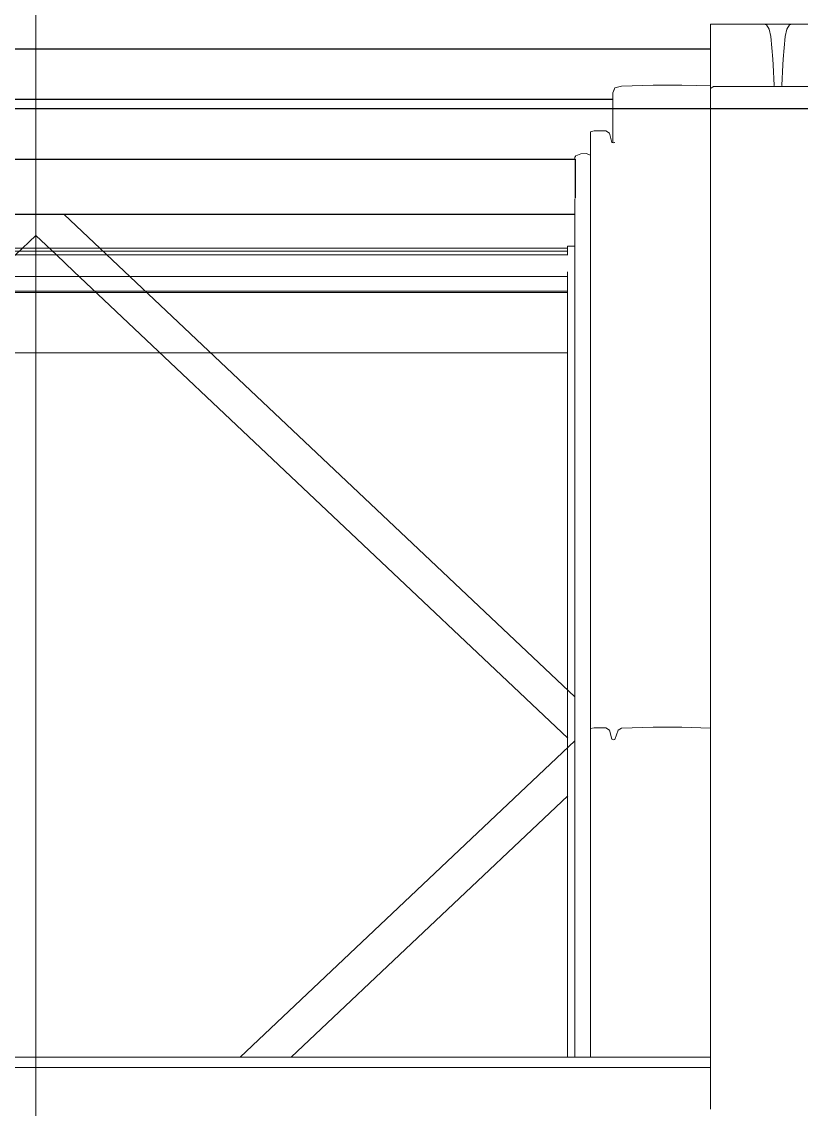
# Model space of a CAD drawing. Header units: metres. Extents: x -208 to 1512, y -277 to 123.
# Drawn here: x 16.659 to 17.095, y -0.559 to 0.049 of the extents above; entities that cross this region are included whole.
import ezdxf

# ---------------------------------------------------------------- set-up
doc = ezdxf.new("R2010")
doc.units = ezdxf.units.M
doc.header["$MEASUREMENT"] = 0
doc.linetypes.add('Wipeout_Contour', pattern=[1, 0, -1])
for name, color, linetype in [('165 Fassadengestaltung Bänder', 7, 'Continuous'), ('325 Dachfenster', 7, 'Continuous'), ('740_WienGV_T_Gebäude', 7, 'Continuous'), ('840 Baulinien', 7, 'Continuous'), ('Neubau_840 Baulinien', 7, 'Continuous')]:
    doc.layers.add(name, color=color, linetype=linetype)
doc.linetypes.add('Grenze Grundstück', pattern='A,0,[1,415_260415_PP_VA_1_10 Lageplan1.Shx,S=0.063492,R=0,X=0,Y=0],-8,0', length=8)

# ---------------------------------------------------------------- blocks, each defined once
blk = doc.blocks.new('Dachfläche_1_4', base_point=(15.21524, 0.85))
at = {"layer": '165 Fassadengestaltung Bänder', "color": 7, "linetype": 'Continuous', "lineweight": 18, "flags": 128}
blk.add_lwpolyline([(18.985, 0), (15.98, 0)], dxfattribs=at)
blk = doc.blocks.new('DF Marker 27[469]_4', base_point=(16.66685, -0.05874))
at = {"layer": '325 Dachfenster', "color": 7, "linetype": 'Continuous', "lineweight": 13}
blk.add_line((16.66685, 3.69751), (16.66685, -1.95029), dxfattribs=at)
blk = doc.blocks.new('VELUX SlopeRoofBundle[4]_4')
at = {"color": 254, "linetype": 'Wipeout_Contour', "lineweight": 0, "ltscale": 68.300819}
blk.add_wipeout([(17.07686, 0.04449), (17.04405, 0.04449), (17.04405, 0.04027), (17.07782, 0.04027)], dxfattribs=at).dxf.layer = '325 Dachfenster'
at = {"color": 254, "linetype": 'Wipeout_Contour', "lineweight": 0, "ltscale": 66.697481}
blk.add_wipeout([(16.28965, 0.02858), (17.04405, 0.02858), (17.04405, 0.03311), (16.28965, 0.03311)], dxfattribs=at).dxf.layer = '325 Dachfenster'
at = {"color": 254, "linetype": 'Wipeout_Contour', "lineweight": 0, "ltscale": 66.69766}
blk.add_wipeout([(16.36535, -0.03909), (16.96835, -0.03909), (16.96835, -0.02848), (16.36535, -0.02848)], dxfattribs=at).dxf.layer = '325 Dachfenster'
at = {"color": 254, "linetype": 'Wipeout_Contour', "lineweight": 0, "ltscale": 66.69789}
blk.add_wipeout([(16.36545, -0.05224), (16.36545, -0.05288), (16.96825, -0.05288), (16.96825, -0.05224)], dxfattribs=at).dxf.layer = '325 Dachfenster'
at = {"color": 254, "linetype": 'Wipeout_Contour', "lineweight": 0, "ltscale": 66.697987}
blk.add_wipeout([(16.36545, -0.0591), (16.96825, -0.0591), (16.96825, -0.05903), (16.36545, -0.05903)], dxfattribs=at).dxf.layer = '325 Dachfenster'
at = {"color": 254, "linetype": 'Wipeout_Contour', "lineweight": 0, "ltscale": 67.965363}
blk.add_wipeout([(16.97705, -0.34661), (16.97705, -0.53024), (16.97895, -0.53024), (16.97895, -0.34611)], dxfattribs=at).dxf.layer = '325 Dachfenster'
at = {"color": 254, "linetype": 'Wipeout_Contour', "lineweight": 0, "ltscale": 68.010985}
blk.add_wipeout([(16.98895, -0.35255), (16.98895, -0.53024), (16.98975, -0.53024), (16.98975, -0.35283)], dxfattribs=at).dxf.layer = '325 Dachfenster'
at = {"color": 254, "linetype": 'Wipeout_Contour', "lineweight": 0, "ltscale": 68.324682}
blk.add_wipeout([(17.07969, -0.55942), (17.04405, -0.55942), (17.04405, -0.56858), (17.08005, -0.56858)], dxfattribs=at).dxf.layer = '325 Dachfenster'
at = {"color": 254, "linetype": 'Wipeout_Contour', "lineweight": 0, "ltscale": 84.895604}
blk.add_wipeout([(17.04405, 0.04719), (17.04405, 0.04683), (17.07545, 0.04683), (17.07515, 0.04689), (17.07416, 0.04719)], dxfattribs=at).dxf.layer = '325 Dachfenster'
at = {"color": 254, "linetype": 'Wipeout_Contour', "lineweight": 0, "ltscale": 66.697492}
blk.add_wipeout([(16.28965, 0.03339), (16.28965, 0.03311), (17.04405, 0.03311), (17.04405, 0.03339)], dxfattribs=at).dxf.layer = '325 Dachfenster'
at = {"color": 254, "linetype": 'Wipeout_Contour', "lineweight": 0, "ltscale": 66.697878}
blk.add_wipeout([(16.36545, -0.05118), (16.36545, -0.05224), (16.96825, -0.05224), (16.96825, -0.05118)], dxfattribs=at).dxf.layer = '325 Dachfenster'
at = {"color": 254, "linetype": 'Wipeout_Contour', "lineweight": 0, "ltscale": 68.014189}
blk.add_wipeout([(16.98975, -0.35283), (16.98975, -0.53024), (16.99055, -0.53024), (16.99055, -0.35262)], dxfattribs=at).dxf.layer = '325 Dachfenster'
at = {"color": 254, "linetype": 'Wipeout_Contour', "lineweight": 0, "ltscale": 68.312861}
blk.add_wipeout([(17.04405, 0.04683), (17.04405, 0.04449), (17.07686, 0.04449), (17.07545, 0.04683)], dxfattribs=at).dxf.layer = '325 Dachfenster'
at = {"color": 254, "linetype": 'Wipeout_Contour', "lineweight": 0, "ltscale": 66.697799}
blk.add_wipeout([(16.36535, -0.0434), (16.36535, -0.04842), (16.96835, -0.04842), (16.96835, -0.0434)], dxfattribs=at).dxf.layer = '325 Dachfenster'
at = {"color": 254, "linetype": 'Wipeout_Contour', "lineweight": 0, "ltscale": 66.697949}
blk.add_wipeout([(16.36545, -0.05903), (16.96825, -0.05903), (16.96825, -0.05358), (16.36545, -0.05358)], dxfattribs=at).dxf.layer = '325 Dachfenster'
at = {"color": 254, "linetype": 'Wipeout_Contour', "lineweight": 0, "ltscale": 68.019603}
blk.add_wipeout([(16.99055, -0.35262), (16.99055, -0.53024), (16.99255, -0.53024), (16.99255, -0.34746)], dxfattribs=at).dxf.layer = '325 Dachfenster'
at = {"color": 254, "linetype": 'Wipeout_Contour', "lineweight": 0, "ltscale": 66.697739}
blk.add_wipeout([(16.36535, -0.03909), (16.36535, -0.0434), (16.96835, -0.0434), (16.96835, -0.03909)], dxfattribs=at).dxf.layer = '325 Dachfenster'
at = {"color": 254, "linetype": 'Wipeout_Contour', "lineweight": 0, "ltscale": 66.6979}
blk.add_wipeout([(16.36545, -0.05288), (16.36545, -0.05358), (16.96825, -0.05358), (16.96825, -0.05288)], dxfattribs=at).dxf.layer = '325 Dachfenster'
at = {"color": 254, "linetype": 'Wipeout_Contour', "lineweight": 0, "ltscale": 67.999741}
blk.add_wipeout([(16.98555, -0.34611), (16.98555, -0.53024), (16.98765, -0.53024), (16.98765, -0.34739)], dxfattribs=at).dxf.layer = '325 Dachfenster'
at = {"color": 254, "linetype": 'Wipeout_Contour', "lineweight": 0, "ltscale": 68.02713}
blk.add_wipeout([(16.99255, -0.34746), (16.99255, -0.53024), (16.99435, -0.53024), (16.99435, -0.3464)], dxfattribs=at).dxf.layer = '325 Dachfenster'
at = {"color": 254, "linetype": 'Wipeout_Contour', "lineweight": 0, "ltscale": 133.366494}
blk.add_wipeout([(16.36535, -0.04927), (16.36535, -0.05012), (16.36545, -0.05039), (16.36545, -0.05118), (16.96825, -0.05118), (16.96825, -0.05039), (16.96835, -0.05012), (16.96835, -0.04927)], dxfattribs=at).dxf.layer = '325 Dachfenster'
at = {"color": 254, "linetype": 'Wipeout_Contour', "lineweight": 0, "ltscale": 68.0659}
blk.add_wipeout([(16.99435, -0.3464), (16.99435, -0.53024), (17.01195, -0.53024), (17.01195, -0.34583)], dxfattribs=at).dxf.layer = '325 Dachfenster'
at = {"color": 254, "linetype": 'Wipeout_Contour', "lineweight": 0, "ltscale": 68.006614}
blk.add_wipeout([(16.98765, -0.34739), (16.98765, -0.53024), (16.98895, -0.53024), (16.98895, -0.35255)], dxfattribs=at).dxf.layer = '325 Dachfenster'
at = {"color": 254, "linetype": 'Wipeout_Contour', "lineweight": 0, "ltscale": 67.994368}
blk.add_wipeout([(16.98895, -0.01886), (16.98895, -0.35255), (16.98975, -0.35283), (16.98975, -0.01915)], dxfattribs=at).dxf.layer = '325 Dachfenster'
at = {"color": 254, "linetype": 'Wipeout_Contour', "lineweight": 0, "ltscale": 66.697837}
blk.add_wipeout([(16.36535, -0.04842), (16.36535, -0.04927), (16.96835, -0.04927), (16.96835, -0.04842)], dxfattribs=at).dxf.layer = '325 Dachfenster'
at = {"color": 254, "linetype": 'Wipeout_Contour', "lineweight": 0, "ltscale": 67.982361}
blk.add_wipeout([(16.98555, -0.34611), (16.97895, -0.34611), (16.97895, -0.53024), (16.98555, -0.53024)], dxfattribs=at).dxf.layer = '325 Dachfenster'
at = {"color": 254, "linetype": 'Wipeout_Contour', "lineweight": 0, "ltscale": 68.133444}
blk.add_wipeout([(17.01195, -0.53024), (17.02815, -0.53024), (17.02815, -0.34583), (17.01195, -0.34583)], dxfattribs=at).dxf.layer = '325 Dachfenster'
at = {"color": 254, "linetype": 'Wipeout_Contour', "lineweight": 0, "ltscale": 67.948678}
blk.add_wipeout([(16.97705, -0.01292), (16.97705, -0.34661), (16.97895, -0.34611), (16.97895, -0.01243)], dxfattribs=at).dxf.layer = '325 Dachfenster'
at = {"color": 254, "linetype": 'Wipeout_Contour', "lineweight": 0, "ltscale": 101.242413}
blk.add_wipeout([(16.99045, -0.01896), (16.98975, -0.01915), (16.98975, -0.35283), (16.99055, -0.35262), (16.99055, -0.0189), (16.99045, -0.01893)], dxfattribs=at).dxf.layer = '325 Dachfenster'
at = {"color": 254, "linetype": 'Wipeout_Contour', "lineweight": 0, "ltscale": 68.197594}
blk.add_wipeout([(17.02815, -0.34583), (17.02815, -0.53024), (17.04405, -0.53024), (17.04405, -0.34634)], dxfattribs=at).dxf.layer = '325 Dachfenster'
at = {"color": 254, "linetype": 'Wipeout_Contour', "lineweight": 0, "ltscale": 68.180946}
blk.add_wipeout([(17.02815, -0.01211), (17.02815, -0.34583), (17.04405, -0.34634), (17.04405, -0.01262)], dxfattribs=at).dxf.layer = '325 Dachfenster'
at = {"color": 254, "linetype": 'Wipeout_Contour', "lineweight": 0, "ltscale": 68.002204}
blk.add_wipeout([(16.99055, -0.0189), (16.99055, -0.35262), (16.99255, -0.34746), (16.99255, -0.01374)], dxfattribs=at).dxf.layer = '325 Dachfenster'
at = {"color": 254, "linetype": 'Wipeout_Contour', "lineweight": 0, "ltscale": 68.049208}
blk.add_wipeout([(16.99435, -0.01268), (16.99435, -0.3464), (17.01195, -0.34583), (17.01195, -0.01211)], dxfattribs=at).dxf.layer = '325 Dachfenster'
at = {"color": 254, "linetype": 'Wipeout_Contour', "lineweight": 0, "ltscale": 67.989226}
blk.add_wipeout([(16.98765, -0.0137), (16.98765, -0.34739), (16.98895, -0.35255), (16.98895, -0.01886)], dxfattribs=at).dxf.layer = '325 Dachfenster'
at = {"layer": '325 Dachfenster', "linetype": 'Continuous', "lineweight": 0, "flags": 128}
for points in [[(16.98895, -0.35255), (16.98975, -0.35283)], [(16.98975, -0.35283), (16.99055, -0.35262)]]:
    blk.add_lwpolyline(points, dxfattribs=at)
at = {"color": 254, "linetype": 'Wipeout_Contour', "lineweight": 0, "ltscale": 68.116859}
blk.add_wipeout([(17.01195, -0.01211), (17.01195, -0.34583), (17.02815, -0.34583), (17.02815, -0.01211)], dxfattribs=at).dxf.layer = '325 Dachfenster'
at = {"color": 254, "linetype": 'Wipeout_Contour', "lineweight": 0, "ltscale": 67.982944}
blk.add_wipeout([(16.98555, -0.01243), (16.98555, -0.34611), (16.98765, -0.34739), (16.98765, -0.0137)], dxfattribs=at).dxf.layer = '325 Dachfenster'
at = {"color": 254, "linetype": 'Wipeout_Contour', "lineweight": 0, "ltscale": 68.010369}
blk.add_wipeout([(16.99255, -0.01374), (16.99255, -0.34746), (16.99435, -0.3464), (16.99435, -0.01268)], dxfattribs=at).dxf.layer = '325 Dachfenster'
at = {"layer": '325 Dachfenster', "linetype": 'Continuous', "lineweight": 0, "flags": 128}
for points in [[(16.99255, -0.34746), (16.99435, -0.3464)], [(16.99055, -0.35262), (16.99255, -0.34746)]]:
    blk.add_lwpolyline(points, dxfattribs=at)
at = {"color": 254, "linetype": 'Wipeout_Contour', "lineweight": 0, "ltscale": 118.511922}
blk.add_wipeout([(16.99055, -0.01883), (16.98955, 0.00882), (16.98955, -0.01908), (16.98975, -0.01915), (16.99045, -0.01896), (16.99045, -0.01893), (16.99053, -0.01891)], dxfattribs=at).dxf.layer = '325 Dachfenster'
at = {"color": 254, "linetype": 'Wipeout_Contour', "lineweight": 0, "ltscale": 67.965748}
blk.add_wipeout([(16.97895, -0.01243), (16.97895, -0.34611), (16.98555, -0.34611), (16.98555, -0.01243)], dxfattribs=at).dxf.layer = '325 Dachfenster'
at = {"layer": '325 Dachfenster', "linetype": 'Continuous', "lineweight": 0, "flags": 128}
for points in [[(16.98555, -0.34611), (16.98765, -0.34739)], [(16.98765, -0.34739), (16.98895, -0.35255)]]:
    blk.add_lwpolyline(points, dxfattribs=at)
at = {"color": 254, "linetype": 'Wipeout_Contour', "lineweight": 0, "ltscale": 68.31701}
blk.add_wipeout([(16.99056, 0.01149), (16.98955, 0.00882), (16.99055, -0.01883), (16.99255, -0.01374)], dxfattribs=at).dxf.layer = '325 Dachfenster'
at = {"color": 254, "linetype": 'Wipeout_Contour', "lineweight": 0, "ltscale": 233.380392}
blk.add_wipeout([(16.97705, -0.02134), (16.35665, -0.02134), (16.35665, -0.02591), (16.35905, -0.02509), (16.36215, -0.02516), (16.36495, -0.02629), (16.36545, -0.02714), (16.36545, -0.02827), (16.96825, -0.02827), (16.96825, -0.02714), (16.96875, -0.02629), (16.97155, -0.02516), (16.97465, -0.02509), (16.97705, -0.02591)], dxfattribs=at).dxf.layer = '325 Dachfenster'
at = {"color": 254, "linetype": 'Wipeout_Contour', "lineweight": 0, "ltscale": 50.499224}
blk.add_wipeout([(16.98955, 0.00882), (16.99056, 0.01149), (16.99055, 0.01158)], dxfattribs=at).dxf.layer = '325 Dachfenster'
at = {"color": 254, "linetype": 'Wipeout_Contour', "lineweight": 0, "ltscale": 66.697603}
blk.add_wipeout([(16.36535, -0.02848), (16.96835, -0.02848), (16.96835, -0.02827), (16.36535, -0.02827)], dxfattribs=at).dxf.layer = '325 Dachfenster'
at = {"color": 254, "linetype": 'Wipeout_Contour', "lineweight": 0, "ltscale": 50.500022}
blk.add_wipeout([(16.99435, 0.01264), (16.99055, 0.01158), (16.99435, -0.01268)], dxfattribs=at).dxf.layer = '325 Dachfenster'
at = {"color": 254, "linetype": 'Wipeout_Contour', "lineweight": 0, "ltscale": 137.416848}
blk.add_wipeout([(16.96825, -0.05039), (16.96825, -0.53024), (16.96875, -0.53024), (16.96875, -0.02629), (16.96825, -0.02714), (16.96825, -0.02827), (16.96835, -0.02827), (16.96835, -0.05012)], dxfattribs=at).dxf.layer = '325 Dachfenster'
at = {"color": 254, "linetype": 'Wipeout_Contour', "lineweight": 0, "ltscale": 50.971709}
blk.add_wipeout([(16.99055, 0.01158), (16.99255, -0.01374), (16.99435, -0.01268)], dxfattribs=at).dxf.layer = '325 Dachfenster'
at = {"color": 254, "linetype": 'Wipeout_Contour', "lineweight": 0, "ltscale": 67.927152}
blk.add_wipeout([(16.96875, -0.53024), (16.97155, -0.53024), (16.97155, -0.02516), (16.96875, -0.02629)], dxfattribs=at).dxf.layer = '325 Dachfenster'
at = {"layer": '325 Dachfenster', "linetype": 'Continuous', "lineweight": 0, "flags": 128}
for points in [[(16.36535, -0.02827), (16.96835, -0.02827)], [(16.96825, -0.02714), (16.96825, -0.02827)], [(16.96835, -0.02848), (16.96835, -0.02827)], [(16.96835, -0.05012), (16.96835, -0.04927), (16.96835, -0.04842), (16.96835, -0.0434), (16.96835, -0.03909), (16.96835, -0.02848)]]:
    blk.add_lwpolyline(points, dxfattribs=at)
at = {"color": 254, "linetype": 'Wipeout_Contour', "lineweight": 0, "ltscale": 68.040801}
blk.add_wipeout([(16.99435, 0.01264), (16.99435, -0.01268), (17.01195, -0.01211), (17.01195, 0.0132)], dxfattribs=at).dxf.layer = '325 Dachfenster'
at = {"color": 254, "linetype": 'Wipeout_Contour', "lineweight": 0, "ltscale": 66.697437}
blk.add_wipeout([(16.98955, 0.00525), (16.34415, 0.00525), (16.34415, 0.00518), (16.98955, 0.00518)], dxfattribs=at).dxf.layer = '325 Dachfenster'
at = {"color": 254, "linetype": 'Wipeout_Contour', "lineweight": 0, "ltscale": 67.938969}
blk.add_wipeout([(16.97155, -0.02516), (16.97155, -0.53024), (16.97465, -0.53024), (16.97465, -0.02509)], dxfattribs=at).dxf.layer = '325 Dachfenster'
at = {"color": 254, "linetype": 'Wipeout_Contour', "lineweight": 0, "ltscale": 50.135343}
blk.add_wipeout([(16.96825, -0.0591), (16.68273, -0.0591), (16.96825, -0.32876)], dxfattribs=at).dxf.layer = '325 Dachfenster'
at = {"color": 254, "linetype": 'Wipeout_Contour', "lineweight": 0, "ltscale": 50.27105}
blk.add_wipeout([(16.96825, -0.3535), (16.78111, -0.53024), (16.96825, -0.53024)], dxfattribs=at).dxf.layer = '325 Dachfenster'
at = {"layer": '325 Dachfenster', "linetype": 'Continuous', "lineweight": 0, "flags": 128}
for points in [[(16.96825, -0.02714), (16.96875, -0.02629)], [(16.96875, -0.02629), (16.97155, -0.02516)]]:
    blk.add_lwpolyline(points, dxfattribs=at)
at = {"color": 254, "linetype": 'Wipeout_Contour', "lineweight": 0, "ltscale": 68.109631}
blk.add_wipeout([(17.01195, 0.0132), (17.01195, -0.01211), (17.02815, -0.01211), (17.02815, 0.0132)], dxfattribs=at).dxf.layer = '325 Dachfenster'
at = {"color": 254, "linetype": 'Wipeout_Contour', "lineweight": 0, "ltscale": 66.697453}
blk.add_wipeout([(16.34415, 0.00518), (16.34415, -0.00677), (16.98955, -0.00677), (16.98955, 0.00518)], dxfattribs=at).dxf.layer = '325 Dachfenster'
at = {"color": 254, "linetype": 'Wipeout_Contour', "lineweight": 0, "ltscale": 67.949943}
blk.add_wipeout([(16.97465, -0.02509), (16.97465, -0.53024), (16.97705, -0.53024), (16.97705, -0.02591)], dxfattribs=at).dxf.layer = '325 Dachfenster'
at = {"color": 254, "linetype": 'Wipeout_Contour', "lineweight": 0, "ltscale": 133.42118}
blk.add_wipeout([(16.65098, -0.0591), (16.36545, -0.32876), (16.36545, -0.3535), (16.55259, -0.53024), (16.78111, -0.53024), (16.96825, -0.3535), (16.96825, -0.32876), (16.68273, -0.0591)], dxfattribs=at).dxf.layer = '325 Dachfenster'
at = {"layer": '325 Dachfenster', "linetype": 'Continuous', "lineweight": 0, "flags": 128}
for points in [[(16.97155, -0.02516), (16.97465, -0.02509)], [(16.97465, -0.02509), (16.97705, -0.02591)], [(16.36545, -0.05903), (16.96825, -0.05903)], [(16.36545, -0.0591), (16.96825, -0.0591)], [(16.68273, -0.0591), (16.96825, -0.32876)], [(16.66685, -0.07098), (16.6554, -0.0818), (16.64566, -0.09099), (16.36942, -0.35188)], [(16.66685, -0.07098), (16.67831, -0.0818), (16.68804, -0.09099), (16.96429, -0.35188)], [(16.36955, -0.07791), (16.96415, -0.07791)], [(16.96435, -0.07685), (16.96415, -0.07706)], [(16.96415, -0.07706), (16.96415, -0.0818)], [(16.96825, -0.07685), (16.96435, -0.07685)], [(16.36942, -0.0818), (16.96429, -0.0818)], [(16.36955, -0.0796), (16.96415, -0.0796)], [(16.36955, -0.09382), (16.96415, -0.09382)], [(16.36955, -0.10195), (16.96415, -0.10195)], [(16.36955, -0.10273), (16.96415, -0.10273)], [(16.36955, -0.13646), (16.96415, -0.13646)], [(16.97705, -0.34661), (16.97895, -0.34611), (16.98555, -0.34611)]]:
    blk.add_lwpolyline(points, dxfattribs=at)
at = {"color": 254, "linetype": 'Wipeout_Contour', "lineweight": 0, "ltscale": 68.172657}
blk.add_wipeout([(17.02815, -0.01211), (17.04405, -0.01262), (17.04405, 0.01269), (17.02815, 0.0132)], dxfattribs=at).dxf.layer = '325 Dachfenster'
at = {"color": 254, "linetype": 'Wipeout_Contour', "lineweight": 0, "ltscale": 266.716267}
blk.add_wipeout([(16.34415, -0.00677), (16.34415, -0.01908), (16.34475, -0.01886), (16.34605, -0.0137), (16.34815, -0.01243), (16.35475, -0.01243), (16.35665, -0.01292), (16.35665, -0.02134), (16.97705, -0.02134), (16.97705, -0.01292), (16.97895, -0.01243), (16.98555, -0.01243), (16.98765, -0.0137), (16.98895, -0.01886), (16.98955, -0.01908), (16.98955, -0.00677)], dxfattribs=at).dxf.layer = '325 Dachfenster'
at = {"layer": '325 Dachfenster', "linetype": 'Continuous', "lineweight": 0, "flags": 128}
blk.add_lwpolyline([(16.97705, -0.01292), (16.97895, -0.01243), (16.98555, -0.01243)], dxfattribs=at)
at = {"color": 254, "linetype": 'Wipeout_Contour', "lineweight": 0, "ltscale": 266.70791}
blk.add_wipeout([(16.28965, 0.02356), (16.28965, 0.01269), (16.30555, 0.0132), (16.32175, 0.0132), (16.33935, 0.01264), (16.34315, 0.01158), (16.34415, 0.00882), (16.34415, 0.00525), (16.98955, 0.00525), (16.98955, 0.00882), (16.99055, 0.01158), (16.99435, 0.01264), (17.01195, 0.0132), (17.02815, 0.0132), (17.04405, 0.01269), (17.04405, 0.02356)], dxfattribs=at).dxf.layer = '325 Dachfenster'
at = {"color": 254, "linetype": 'Wipeout_Contour', "lineweight": 0, "ltscale": 68.965699}
blk.add_wipeout([(16.99053, -0.01891), (16.99055, -0.0189), (16.99255, -0.01374), (16.99055, -0.01883)], dxfattribs=at).dxf.layer = '325 Dachfenster'
at = {"layer": '325 Dachfenster', "linetype": 'Continuous', "lineweight": 0, "flags": 128}
for points in [[(16.98955, 0.00882), (16.99055, 0.01158)], [(16.98955, -0.01908), (16.98955, 0.00882)], [(16.34415, 0.00525), (16.98955, 0.00525)], [(16.98555, -0.01243), (16.98765, -0.0137)], [(16.98765, -0.0137), (16.98895, -0.01886)], [(16.98895, -0.01886), (16.98975, -0.01915)], [(16.98975, -0.01915), (16.99045, -0.01896)], [(16.99045, -0.01896), (16.99045, -0.01893)], [(16.99053, -0.01891), (16.99055, -0.01883)]]:
    blk.add_lwpolyline(points, dxfattribs=at)
at = {"color": 254, "linetype": 'Wipeout_Contour', "lineweight": 0, "ltscale": 66.697459}
blk.add_wipeout([(16.28965, 0.02689), (16.28965, 0.02462), (17.04405, 0.02462), (17.04405, 0.02689)], dxfattribs=at).dxf.layer = '325 Dachfenster'
at = {"color": 254, "linetype": 'Wipeout_Contour', "lineweight": 0, "ltscale": 85.778557}
blk.add_wipeout([(17.04405, 0.01262), (17.04405, 0.01121), (17.04575, 0.01247), (17.07952, 0.01247), (17.07958, 0.01262)], dxfattribs=at).dxf.layer = '325 Dachfenster'
at = {"color": 254, "linetype": 'Wipeout_Contour', "lineweight": 0, "ltscale": 66.697467}
blk.add_wipeout([(16.28965, 0.02858), (16.28965, 0.02689), (17.04405, 0.02689), (17.04405, 0.02858)], dxfattribs=at).dxf.layer = '325 Dachfenster'
at = {"color": 254, "linetype": 'Wipeout_Contour', "lineweight": 0, "ltscale": 68.287725}
blk.add_wipeout([(17.04405, 0.01304), (17.04405, 0.01262), (17.08413, 0.01262), (17.08405, 0.01304)], dxfattribs=at).dxf.layer = '325 Dachfenster'
at = {"color": 254, "linetype": 'Wipeout_Contour', "lineweight": 0, "ltscale": 66.697454}
blk.add_wipeout([(16.28965, 0.02462), (16.28965, 0.02356), (17.04405, 0.02356), (17.04405, 0.02462)], dxfattribs=at).dxf.layer = '325 Dachfenster'
at = {"color": 254, "linetype": 'Wipeout_Contour', "lineweight": 0, "ltscale": 118.43535}
blk.add_wipeout([(17.04405, 0.02775), (17.04405, 0.01304), (17.07966, 0.01304), (17.07915, 0.02455), (17.07911, 0.02579), (17.0846, 0.02579), (17.08468, 0.02775)], dxfattribs=at).dxf.layer = '325 Dachfenster'
at = {"color": 254, "linetype": 'Wipeout_Contour', "lineweight": 0, "ltscale": 68.308991}
blk.add_wipeout([(17.04405, 0.02775), (17.07903, 0.02775), (17.07782, 0.04027), (17.04405, 0.04027)], dxfattribs=at).dxf.layer = '325 Dachfenster'
at = {"color": 254, "linetype": 'Wipeout_Contour', "lineweight": 0, "ltscale": 68.227823}
blk.add_wipeout([(17.04405, 0.01121), (17.04405, -0.55942), (17.04575, -0.55942), (17.04575, 0.01247)], dxfattribs=at).dxf.layer = '325 Dachfenster'
at = {"layer": '325 Dachfenster', "linetype": 'Continuous', "lineweight": 0, "flags": 128}
blk.add_lwpolyline([(16.28965, 0.03339), (17.04405, 0.03339)], dxfattribs=at)
at = {"color": 254, "linetype": 'Wipeout_Contour', "lineweight": 0, "ltscale": 68.400956}
blk.add_wipeout([(17.11965, 0.04449), (17.07686, 0.04449), (17.07782, 0.04027), (17.11965, 0.04027)], dxfattribs=at).dxf.layer = '325 Dachfenster'
at = {"color": 254, "linetype": 'Wipeout_Contour', "lineweight": 0, "ltscale": 234.571188}
blk.add_wipeout([(17.04575, -0.55942), (17.08255, -0.55942), (17.08255, -0.55448), (17.08115, -0.55448), (17.08115, -0.5138), (17.08255, -0.5138), (17.08255, -0.47953), (17.08115, -0.47953), (17.08115, -0.46671), (17.08255, -0.46671), (17.08255, -0.33166), (17.08115, -0.33166), (17.08115, 0.01247), (17.04575, 0.01247)], dxfattribs=at).dxf.layer = '325 Dachfenster'
at = {"layer": '325 Dachfenster', "linetype": 'Continuous', "lineweight": 0, "flags": 128}
for points in [[(17.04405, 0.01304), (17.04405, 0.02775), (17.04405, 0.04027), (17.04405, 0.04449), (17.04405, 0.04683), (17.04405, 0.04719)], [(16.99055, 0.01158), (16.99435, 0.01264), (17.01195, 0.0132), (17.02815, 0.0132), (17.04405, 0.01269)], [(17.04405, 0.01262), (17.04405, 0.01304)], [(17.04405, 0.01121), (17.04405, 0.01262)], [(17.04575, 0.01247), (17.04405, 0.01121)], [(16.99435, -0.3464), (17.01195, -0.34583), (17.02815, -0.34583), (17.04405, -0.34634)]]:
    blk.add_lwpolyline(points, dxfattribs=at)
at = {"color": 254, "linetype": 'Wipeout_Contour', "lineweight": 0, "ltscale": 85.945571}
blk.add_wipeout([(17.11965, 0.04719), (17.07416, 0.04719), (17.07515, 0.04689), (17.07545, 0.04683), (17.11965, 0.04683)], dxfattribs=at).dxf.layer = '325 Dachfenster'
at = {"color": 254, "linetype": 'Wipeout_Contour', "lineweight": 0, "ltscale": 85.089484}
blk.add_wipeout([(17.07958, 0.01262), (17.07952, 0.01247), (17.11795, 0.01247), (17.11965, 0.01121), (17.11965, 0.01262)], dxfattribs=at).dxf.layer = '325 Dachfenster'
at = {"color": 254, "linetype": 'Wipeout_Contour', "lineweight": 0, "ltscale": 66.733024}
blk.add_wipeout([(16.28965, -0.53037), (16.28965, -0.53611), (17.04405, -0.53611), (17.04405, -0.53037)], dxfattribs=at).dxf.layer = '325 Dachfenster'
at = {"color": 254, "linetype": 'Wipeout_Contour', "lineweight": 0, "ltscale": 66.734002}
blk.add_wipeout([(16.28965, -0.54189), (17.04405, -0.54189), (17.04405, -0.53958), (16.28965, -0.53958)], dxfattribs=at).dxf.layer = '325 Dachfenster'
at = {"color": 254, "linetype": 'Wipeout_Contour', "lineweight": 0, "ltscale": 66.735168}
blk.add_wipeout([(16.28965, -0.55119), (17.04405, -0.55119), (17.04405, -0.5477), (16.28965, -0.5477)], dxfattribs=at).dxf.layer = '325 Dachfenster'
at = {"color": 254, "linetype": 'Wipeout_Contour', "lineweight": 0, "ltscale": 66.736172}
blk.add_wipeout([(16.28965, -0.55491), (16.28965, -0.55879), (17.04405, -0.55879), (17.04405, -0.55491)], dxfattribs=at).dxf.layer = '325 Dachfenster'
at = {"color": 254, "linetype": 'Wipeout_Contour', "lineweight": 0, "ltscale": 68.456449}
blk.add_wipeout([(17.11965, -0.55942), (17.07969, -0.55942), (17.08005, -0.56858), (17.11965, -0.56858)], dxfattribs=at).dxf.layer = '325 Dachfenster'
at = {"color": 254, "linetype": 'Wipeout_Contour', "lineweight": 0, "ltscale": 68.389285}
blk.add_wipeout([(17.11965, 0.04683), (17.07545, 0.04683), (17.07686, 0.04449), (17.11965, 0.04449)], dxfattribs=at).dxf.layer = '325 Dachfenster'
at = {"color": 254, "linetype": 'Wipeout_Contour', "lineweight": 0, "ltscale": 68.434385}
blk.add_wipeout([(17.11965, 0.01304), (17.08405, 0.01304), (17.08413, 0.01262), (17.11965, 0.01262)], dxfattribs=at).dxf.layer = '325 Dachfenster'
at = {"color": 254, "linetype": 'Wipeout_Contour', "lineweight": 0, "ltscale": 66.732619}
blk.add_wipeout([(16.28965, -0.53037), (17.04405, -0.53037), (17.04405, -0.53024), (16.28965, -0.53024)], dxfattribs=at).dxf.layer = '325 Dachfenster'
at = {"color": 254, "linetype": 'Wipeout_Contour', "lineweight": 0, "ltscale": 66.73372}
blk.add_wipeout([(16.28965, -0.53763), (16.28965, -0.53958), (17.04405, -0.53958), (17.04405, -0.53763)], dxfattribs=at).dxf.layer = '325 Dachfenster'
at = {"color": 254, "linetype": 'Wipeout_Contour', "lineweight": 0, "ltscale": 66.735655}
blk.add_wipeout([(16.28965, -0.55491), (17.04405, -0.55491), (17.04405, -0.55119), (16.28965, -0.55119)], dxfattribs=at).dxf.layer = '325 Dachfenster'
at = {"color": 254, "linetype": 'Wipeout_Contour', "lineweight": 0, "ltscale": 66.736543}
blk.add_wipeout([(16.28965, -0.55988), (17.04405, -0.55988), (17.04405, -0.55938), (16.28965, -0.55938)], dxfattribs=at).dxf.layer = '325 Dachfenster'
at = {"layer": '325 Dachfenster', "linetype": 'Continuous', "lineweight": 0, "flags": 128}
for points in [[(17.11965, 0.04719), (17.07416, 0.04719), (17.04405, 0.04719)], [(16.97705, -0.01292), (16.97705, -0.34661), (16.97705, -0.53024)], [(16.96825, -0.05039), (16.96825, -0.53024)], [(16.96415, -0.09127), (16.96415, -0.53024)], [(16.78111, -0.53024), (16.96825, -0.3535)], [(16.80956, -0.53024), (16.96429, -0.38412)], [(17.04405, -0.53024), (16.28965, -0.53024)]]:
    blk.add_lwpolyline(points, dxfattribs=at)
at = {"color": 254, "linetype": 'Wipeout_Contour', "lineweight": 0, "ltscale": 120.89973}
blk.add_wipeout([(17.0846, 0.02579), (17.07911, 0.02579), (17.07915, 0.02455), (17.07966, 0.01304), (17.11965, 0.01304), (17.11965, 0.02775), (17.08468, 0.02775)], dxfattribs=at).dxf.layer = '325 Dachfenster'
at = {"color": 254, "linetype": 'Wipeout_Contour', "lineweight": 0, "ltscale": 66.73349}
blk.add_wipeout([(16.28965, -0.53611), (16.28965, -0.53763), (17.04405, -0.53763), (17.04405, -0.53611)], dxfattribs=at).dxf.layer = '325 Dachfenster'
at = {"color": 254, "linetype": 'Wipeout_Contour', "lineweight": 0, "ltscale": 66.73434}
blk.add_wipeout([(16.28965, -0.54189), (16.28965, -0.54465), (17.04405, -0.54465), (17.04405, -0.54189)], dxfattribs=at).dxf.layer = '325 Dachfenster'
at = {"color": 254, "linetype": 'Wipeout_Contour', "lineweight": 0, "ltscale": 66.736484}
blk.add_wipeout([(16.28965, -0.55931), (17.04405, -0.55931), (17.04405, -0.55915), (16.28965, -0.55915)], dxfattribs=at).dxf.layer = '325 Dachfenster'
at = {"layer": '325 Dachfenster', "linetype": 'Continuous', "lineweight": 0, "flags": 128}
blk.add_lwpolyline([(17.04405, -0.53611), (16.28965, -0.53611)], dxfattribs=at)
at = {"color": 254, "linetype": 'Wipeout_Contour', "lineweight": 0, "ltscale": 68.39664}
blk.add_wipeout([(17.11965, 0.04027), (17.07782, 0.04027), (17.07903, 0.02775), (17.11965, 0.02775)], dxfattribs=at).dxf.layer = '325 Dachfenster'
at = {"color": 254, "linetype": 'Wipeout_Contour', "lineweight": 0, "ltscale": 244.246908}
blk.add_wipeout([(17.08115, -0.46671), (17.08115, -0.47953), (17.08255, -0.47953), (17.08255, -0.5138), (17.08115, -0.5138), (17.08115, -0.55448), (17.08255, -0.55448), (17.08255, -0.55942), (17.11795, -0.55942), (17.11795, 0.01247), (17.08115, 0.01247), (17.08115, -0.33166), (17.08255, -0.33166), (17.08255, -0.46671)], dxfattribs=at).dxf.layer = '325 Dachfenster'
at = {"color": 254, "linetype": 'Wipeout_Contour', "lineweight": 0, "ltscale": 66.734728}
blk.add_wipeout([(16.28965, -0.5477), (17.04405, -0.5477), (17.04405, -0.54465), (16.28965, -0.54465)], dxfattribs=at).dxf.layer = '325 Dachfenster'
at = {"color": 254, "linetype": 'Wipeout_Contour', "lineweight": 0, "ltscale": 66.736452}
blk.add_wipeout([(16.28965, -0.55879), (16.28965, -0.55915), (17.04405, -0.55915), (17.04405, -0.55879)], dxfattribs=at).dxf.layer = '325 Dachfenster'
at = {"layer": '325 Dachfenster', "linetype": 'Continuous', "lineweight": 0, "flags": 128}
for points in [[(17.07416, 0.04719), (17.07515, 0.04689), (17.07545, 0.04683), (17.07686, 0.04449), (17.07782, 0.04027), (17.07903, 0.02775), (17.07915, 0.02455), (17.07966, 0.01304)], [(17.08405, 0.01304), (17.08455, 0.02455), (17.08468, 0.02775), (17.08589, 0.04027), (17.08685, 0.04449), (17.08826, 0.04683), (17.08855, 0.04689), (17.08955, 0.04719)], [(17.11795, 0.01247), (17.08115, 0.01247), (17.04575, 0.01247)], [(17.07952, 0.01247), (17.07958, 0.01262)], [(17.07958, 0.01262), (17.07966, 0.01304)], [(17.08405, 0.01304), (17.08413, 0.01262)], [(17.08419, 0.01247), (17.08413, 0.01262)]]:
    blk.add_lwpolyline(points, dxfattribs=at)
at = {"color": 254, "linetype": 'Wipeout_Contour', "lineweight": 0, "ltscale": 66.736482}
blk.add_wipeout([(16.28965, -0.55938), (17.04405, -0.55938), (17.04405, -0.55931), (16.28965, -0.55931)], dxfattribs=at).dxf.layer = '325 Dachfenster'
at = {"layer": '325 Dachfenster', "linetype": 'Continuous', "lineweight": 0}
blk.add_line((16.66685, 3.69751), (16.66685, -1.95029), dxfattribs=at)
at = {"layer": '325 Dachfenster', "linetype": 'Continuous', "lineweight": 0, "flags": 128}
blk.add_lwpolyline([(17.04405, 0.01121), (17.04405, -0.55942)], dxfattribs=at)
at = {"layer": '325 Dachfenster', "color": 7, "lineweight": 13}
blk.add_blockref('DF Marker 27[469]_4', (16.66685, -0.05874), dxfattribs=at)
blk = doc.blocks.new('Dachfläche_14_4', base_point=(17.96185, -0.15614))
at = {"layer": '325 Dachfenster', "linetype": 'Continuous', "lineweight": 0}
blk.add_blockref('VELUX SlopeRoofBundle[4]_4', (0, 0), dxfattribs=at)

msp = doc.modelspace()

# ---------------------------------------------------------------- linework, layer by layer
at = {"layer": '740_WienGV_T_Gebäude', "color": 7, "linetype": 'Continuous', "lineweight": 18}
msp.add_line((18.31197, -0.00557), (15.99176, 0.00395), dxfattribs=at)
at = {"layer": '840 Baulinien', "color": 76, "linetype": 'Grenze Grundstück', "lineweight": 13, "true_color": 0x3f7f02}
msp.add_lwpolyline([(0.00004, -0.00023), (18.98502, -0.00125), (18.95804, -11.44515), (18.90348, -19.57034), (18.84863, -31.32808), (0.06647, -34.02693), (0.05639, -12.20308)], close=True, dxfattribs=at)

# ---------------------------------------------------------------- block references
at = {"layer": '165 Fassadengestaltung Bänder', "color": 7, "linetype": 'Continuous', "lineweight": 18}
msp.add_blockref('Dachfläche_1_4', (15.21524, 0.85), dxfattribs=at)

# ---------------------------------------------------------------- next in the draw order: block references
at = {"layer": '325 Dachfenster', "color": 7, "linetype": 'Continuous', "lineweight": 13, "true_color": 0xf4f4f4}
msp.add_blockref('Dachfläche_14_4', (17.96185, -0.15614), dxfattribs=at)

# ---------------------------------------------------------------- next in the draw order: linework, layer by layer
at = {"layer": 'Neubau_840 Baulinien', "color": 1, "linetype": 'Continuous', "lineweight": 25, "true_color": 0xfb0106}
msp.add_lwpolyline([(-11.53687, 0.0654), (0, 0), (18.98503, 0), (37.97609, -0.01591)], dxfattribs=at)

doc.saveas('drawing.dxf')
